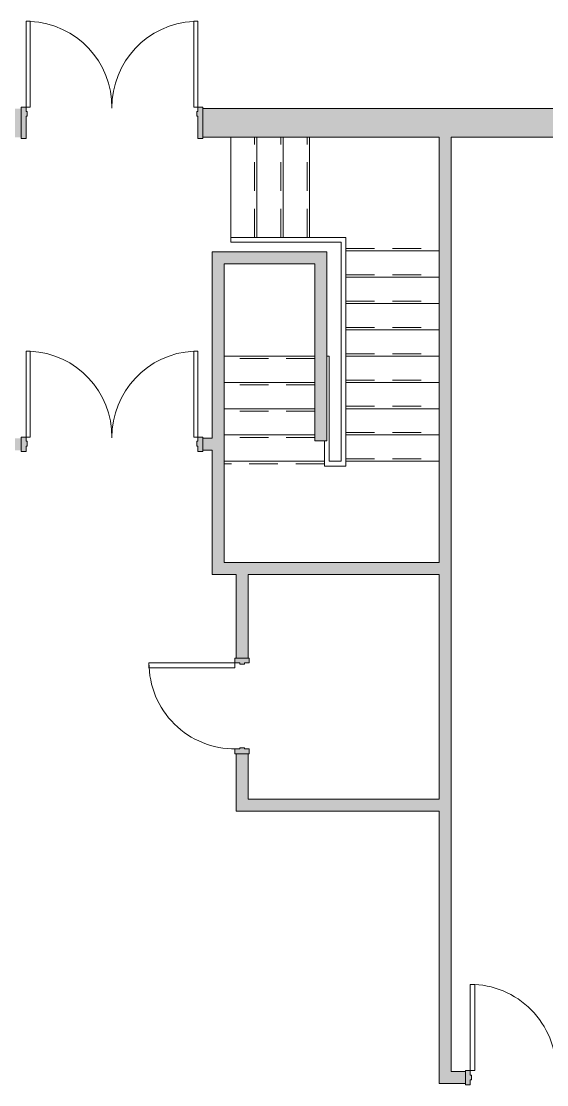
# Model space of a CAD drawing. Header units: inches. Extents: x 75 to 1272, y -971 to -4.
# Drawn here: x 679 to 899.1, y -448.7 to -3.7 of the extents above; entities that cross this region are included whole.
import ezdxf

# ---------------------------------------------------------------- set-up
doc = ezdxf.new("R2010")
doc.units = ezdxf.units.IN
doc.header["$MEASUREMENT"] = 0
doc.linetypes.add('Overhead', pattern=[19.5, 12, -7.5])
for name, color, linetype, lineweight in [('A-DOOR', 31, 'Continuous', 9), ('A-DOOR-FRAM', 31, 'Continuous', 9), ('A-WALL', 113, 'Continuous', 9), ('A-WALL-PATT', 111, 'Continuous', 9), ('I-WALL', 2, 'Continuous', 9), ('S-STRS', 31, 'Continuous', 9)]:
    doc.layers.add(name, color=color, linetype=linetype, lineweight=lineweight)

# ---------------------------------------------------------------- blocks, each defined once
blk = doc.blocks.new('Door-Single_CE_ - WD Door-2_ WD Frame-5155744-LEVEL 1')
at = {"layer": 'A-DOOR-FRAM'}
h = blk.add_hatch(color=253, dxfattribs=at)
h.paths.add_polyline_path([(-18, 3), (-20, 3), (-20, -3), (-18, -3), (-18, -1), (-17.5, -1), (-17.5, 1), (-18, 1)])
h.paths.add_polyline_path([(18, 3), (18, 1), (17.5, 1), (17.5, -1), (18, -1), (18, -3), (20, -3), (20, 3)])
at = {"layer": 'A-DOOR', "color": 8, "lineweight": 15}
for p, q in [((16, -39), (16, -3)), ((18, -3), (16, -3)), ((18, -3), (18, -39)), ((18, -39), (16, -39))]:
    blk.add_line(p, q, dxfattribs=at)
at = {"layer": 'A-DOOR', "color": 253}
blk.add_arc((18, -3), 36, 179.5, 270, dxfattribs=at)
blk.add_arc((18, -3), 36, 179.5, 270, dxfattribs=at)
blk.add_arc((18, -3), 36, 179.5, 270, dxfattribs=at)
blk.add_arc((18, -3), 36, 179.5, 270, dxfattribs=at)
at = {"layer": 'A-DOOR-FRAM', "color": 8, "lineweight": 15}
for p, q in [((-20, 3), (-18, 3)), ((-20, -3), (-20, 3)), ((-18, 3), (-18, 1)), ((-18, 1), (-17.5, 1)), ((-17.5, 1), (-17.5, -1)), ((17.5, 1), (18, 1)), ((17.5, -1), (17.5, 1)), ((18, 3), (20, 3)), ((18, 1), (18, 3)), ((20, 3), (20, -3)), ((-18, -3), (-20, -3)), ((-18, -1), (-18, -3)), ((-17.5, -1), (-18, -1)), ((18, -1), (17.5, -1)), ((18, -3), (18, -1)), ((20, -3), (18, -3))]:
    blk.add_line(p, q, dxfattribs=at)
blk = doc.blocks.new('Door-Single_CE_ - WD Door-2_ WD Frame-5155742-LEVEL 1')
at = {"layer": 'A-DOOR-FRAM'}
h = blk.add_hatch(color=253, dxfattribs=at)
h.paths.add_polyline_path([(-20, 3), (-20, -3), (-18, -3), (-18, -1), (-17.5, -1), (-17.5, 1), (-18, 1), (-18, 3)])
h.paths.add_polyline_path([(20, 3), (18, 3), (18, 1), (17.5, 1), (17.5, -1), (18, -1), (18, -3), (20, -3), (20, 1)])
at = {"layer": 'A-DOOR', "color": 8, "lineweight": 15}
for p, q in [((18, 39), (16, 39)), ((16, 39), (16, 3)), ((18, 3), (18, 39)), ((18, 3), (16, 3))]:
    blk.add_line(p, q, dxfattribs=at)
at = {"layer": 'A-DOOR', "color": 253}
blk.add_arc((18, 3), 36, 90, 180.5, dxfattribs=at)
blk.add_arc((18, 3), 36, 90, 180.5, dxfattribs=at)
blk.add_arc((18, 3), 36, 90, 180.5, dxfattribs=at)
blk.add_arc((18, 3), 36, 90, 180.5, dxfattribs=at)
at = {"layer": 'A-DOOR-FRAM', "color": 8, "lineweight": 15}
for p, q in [((-18, 3), (-20, 3)), ((-20, 3), (-20, -3)), ((-18, 1), (-18, 3)), ((-17.5, 1), (-18, 1)), ((-17.5, -1), (-17.5, 1)), ((18, 1), (17.5, 1)), ((17.5, 1), (17.5, -1)), ((20, 3), (18, 3)), ((18, 3), (18, 1)), ((20, -3), (20, 3)), ((-20, -3), (-18, -3)), ((-18, -3), (-18, -1)), ((-18, -1), (-17.5, -1)), ((17.5, -1), (18, -1)), ((18, -1), (18, -3)), ((18, -3), (20, -3))]:
    blk.add_line(p, q, dxfattribs=at)
blk = doc.blocks.new('Door-Double_CE_ - HM Door-2_ HM Frame-V3-LEVEL 1')
at = {"layer": 'A-DOOR-FRAM'}
h = blk.add_hatch(color=253, dxfattribs=at)
h.paths.add_polyline_path([(38, 3), (36, 3), (36, 1.25), (35.5, 1.25), (35.5, -0.75), (36, -0.75), (36, -3), (38, -3), (38, 1.25)])
h.paths.add_polyline_path([(-35.5, 1.25), (-36, 1.25), (-36, 3), (-38, 3), (-38, -3), (-36, -3), (-36, -0.75), (-35.5, -0.75)])
at = {"layer": 'A-DOOR', "color": 253}
for p, q in [((-34.25, 39), (-36, 39)), ((-36, 39), (-36, 3)), ((-34.25, 3), (-34.25, 39)), ((36, 39), (34.25, 39)), ((34.25, 39), (34.25, 3)), ((36, 3), (36, 39)), ((-36, 3), (-34.25, 3)), ((34.25, 3), (36, 3))]:
    blk.add_line(p, q, dxfattribs=at)
for centre, start, end in [((-36, 3), 359.5, 87.1966), ((36, 3), 92.79, 180.5)]:
    blk.add_arc(centre, 36, start, end, dxfattribs=at)
at = {"layer": 'A-DOOR-FRAM', "color": 8, "lineweight": 15}
for p, q in [((-36, 3), (-38, 3)), ((-38, 3), (-38, -3)), ((-36, 1.25), (-36, 3)), ((-35.5, 1.25), (-36, 1.25)), ((-35.5, -0.75), (-35.5, 1.25)), ((36, 1.25), (35.5, 1.25)), ((35.5, 1.25), (35.5, -0.75)), ((38, 3), (36, 3)), ((36, 3), (36, 1.25)), ((38, -3), (38, 3)), ((-38, -3), (-36, -3)), ((-36, -3), (-36, -0.75)), ((-36, -0.75), (-35.5, -0.75)), ((35.5, -0.75), (36, -0.75)), ((36, -0.75), (36, -3)), ((36, -3), (38, -3))]:
    blk.add_line(p, q, dxfattribs=at)
blk = doc.blocks.new('Door-Double_CE_ - HM Door-2_ HM Frame-V4-LEVEL 1')
at = {"layer": 'A-DOOR-FRAM'}
h = blk.add_hatch(color=253, dxfattribs=at)
h.paths.add_polyline_path([(-38, 2.75), (-38, -6.5), (-36, -6.5), (-36, 2.75), (-35.5, 2.75), (-35.5, 4.75), (-36, 4.75), (-36, 6.5), (-38, 6.5), (-38, 4.75)])
h.paths.add_polyline_path([(35.5, 4.75), (35.5, 2.75), (36, 2.75), (36, -6.5), (38, -6.5), (38, 6.5), (36, 6.5), (36, 4.75)])
at = {"layer": 'A-DOOR', "color": 253}
for p, q in [((-34.25, 42.5), (-36, 42.5)), ((-36, 42.5), (-36, 6.5)), ((-34.25, 6.5), (-34.25, 42.5)), ((36, 42.5), (34.25, 42.5)), ((34.25, 42.5), (34.25, 6.5)), ((36, 6.5), (36, 42.5)), ((-36, 6.5), (-34.25, 6.5)), ((34.25, 6.5), (36, 6.5))]:
    blk.add_line(p, q, dxfattribs=at)
for centre, start, end in [((-36, 6.5), 359.5, 87.1966), ((36, 6.5), 92.79, 180.5)]:
    blk.add_arc(centre, 36, start, end, dxfattribs=at)
at = {"layer": 'A-DOOR-FRAM', "color": 8, "lineweight": 15}
for p, q in [((-36, 6.5), (-38, 6.5)), ((-38, 6.5), (-38, -6.5)), ((-36, 4.75), (-36, 6.5)), ((-35.5, 4.75), (-36, 4.75)), ((-35.5, 2.75), (-35.5, 4.75)), ((36, 4.75), (35.5, 4.75)), ((35.5, 4.75), (35.5, 2.75)), ((38, 6.5), (36, 6.5)), ((36, 6.5), (36, 4.75)), ((38, -6.5), (38, 6.5)), ((-36, -6.5), (-36, 2.75)), ((-36, 2.75), (-35.5, 2.75)), ((35.5, 2.75), (36, 2.75)), ((36, 2.75), (36, -6.5)), ((-38, -6.5), (-36, -6.5)), ((36, -6.5), (38, -6.5))]:
    blk.add_line(p, q, dxfattribs=at)

msp = doc.modelspace()

# ---------------------------------------------------------------- hatches: boundary and pattern name
at = {"layer": 'A-WALL-PATT'}
h = msp.add_hatch(color=253, dxfattribs=at)
h.paths.add_polyline_path([(123.01, -52.17), (211.01, -52.17), (211.01, -40.17), (123.01, -40.17)])
h.paths.add_polyline_path([(267.01, -52.17), (450.01, -52.17), (450.01, -40.17), (267.01, -40.17)])
h.paths.add_polyline_path([(506.01, -52.17), (679.01, -52.17), (679.01, -40.17), (506.01, -40.17)])
h.paths.add_polyline_path([(755.01, -52.17), (941.01, -52.17), (941.01, -40.17), (755.01, -40.17)])
h.paths.add_polyline_path([(997.01, -52.17), (1116.01, -52.17), (1116.01, -40.17), (997.01, -40.17)])
h.paths.add_polyline_path([(1172.01, -52.17), (1235.01, -52.17), (1235.01, -40.17), (1172.01, -40.17)])
for points in [[(859.01, -448.17), (859.01, -52.17), (854.01, -52.17), (854.01, -448.17)], [(764.01, -230.17), (764.01, -100.17), (759.01, -100.17), (759.01, -230.17)], [(807.01, -105.17), (807.01, -100.17), (764.01, -100.17), (764.01, -105.17), (802.01, -105.17)], [(807.01, -179.17), (807.01, -105.17), (802.01, -105.17), (802.01, -179.17)], [(854.01, -235.17), (854.01, -230.17), (759.01, -230.17), (759.01, -235.17), (837.6, -235.17)], [(854.01, -334.17), (854.01, -329.17), (769.01, -329.17), (769.01, -334.17), (837.6, -334.17)]]:
    msp.add_hatch(color=253, dxfattribs=at).paths.add_polyline_path(points)
h = msp.add_hatch(color=253, dxfattribs=at)
h.paths.add_polyline_path([(759.01, -183.17), (759.01, -178.17), (755.01, -178.17), (755.01, -183.17), (755.31, -183.17)])
h.paths.add_polyline_path([(679.01, -183.17), (679.01, -178.17), (675.01, -178.17), (675.01, -183.17)])
h = msp.add_hatch(color=253, dxfattribs=at)
h.paths.add_polyline_path([(774.01, -329.17), (774.01, -310.17), (769.01, -310.17), (769.01, -329.17)])
h.paths.add_polyline_path([(774.01, -270.17), (774.01, -235.17), (769.01, -235.17), (769.01, -270.17)])
h = msp.add_hatch(color=253, dxfattribs=at)
h.paths.add_polyline_path([(1125.01, -448.17), (1125.01, -443.17), (905.01, -443.17), (905.01, -448.17), (1084.48, -448.17)])
h.paths.add_polyline_path([(865.01, -448.17), (865.01, -443.17), (859.01, -443.17), (859.01, -448.17)])

# ---------------------------------------------------------------- linework, layer by layer
at = {"layer": 'A-WALL', "color": 8, "lineweight": 15}
for p, q in [((941.01, -40.17), (755.01, -40.17)), ((755.01, -40.17), (755.01, -52.17)), ((755.01, -52.17), (854.01, -52.17)), ((859.01, -52.17), (941.01, -52.17))]:
    msp.add_line(p, q, dxfattribs=at)
at = {"layer": 'I-WALL', "color": 8, "lineweight": 15}
for p, q in [((854.01, -52.17), (854.01, -230.17)), ((859.01, -443.17), (859.01, -52.17)), ((759.01, -100.17), (759.01, -178.17)), ((807.01, -100.17), (759.01, -100.17)), ((807.01, -179.17), (807.01, -100.17)), ((764.01, -230.17), (764.01, -105.17)), ((764.01, -105.17), (802.01, -105.17)), ((802.01, -105.17), (802.01, -179.17)), ((759.01, -178.17), (755.01, -178.17)), ((755.01, -178.17), (755.01, -183.17)), ((802.01, -179.17), (807.01, -179.17)), ((755.01, -183.17), (759.01, -183.17)), ((759.01, -183.17), (759.01, -235.17)), ((854.01, -230.17), (764.01, -230.17)), ((759.01, -235.17), (769.01, -235.17)), ((769.01, -235.17), (769.01, -270.17)), ((774.01, -235.17), (854.01, -235.17)), ((774.01, -270.17), (774.01, -235.17)), ((854.01, -235.17), (854.01, -329.17)), ((769.01, -270.17), (774.01, -270.17)), ((774.01, -310.17), (769.01, -310.17)), ((769.01, -310.17), (769.01, -334.17)), ((774.01, -329.17), (774.01, -310.17)), ((854.01, -329.17), (774.01, -329.17)), ((769.01, -334.17), (854.01, -334.17)), ((854.01, -334.17), (854.01, -448.17)), ((865.01, -443.17), (859.01, -443.17)), ((865.01, -448.17), (865.01, -443.17)), ((854.01, -448.17), (865.01, -448.17))]:
    msp.add_line(p, q, dxfattribs=at)
at = {"layer": 'S-STRS', "color": 254}
for p, q in [((766.74, -94.17), (766.74, -52.17)), ((777.74, -94.17), (777.74, -52.17)), ((788.74, -94.17), (788.74, -52.17)), ((799.74, -94.17), (799.74, -52.17)), ((766.74, -94.17), (766.74, -96.17)), ((777.74, -94.17), (766.74, -94.17)), ((808.33, -96.17), (766.74, -96.17)), ((788.74, -94.17), (777.74, -94.17)), ((799.74, -94.17), (788.74, -94.17)), ((808.33, -94.17), (799.74, -94.17)), ((808.33, -94.17), (815.01, -94.17)), ((808.33, -96.17), (813.01, -96.17)), ((813.01, -96.17), (813.01, -97.37)), ((813.01, -187.79), (813.01, -97.37)), ((815.01, -94.17), (815.01, -97.37)), ((815.01, -99.79), (815.01, -97.37)), ((815.01, -110.79), (815.01, -99.79)), ((815.01, -99.79), (854.01, -99.79)), ((815.01, -121.79), (815.01, -110.79)), ((815.01, -110.79), (854.01, -110.79)), ((815.01, -132.79), (815.01, -121.79)), ((815.01, -121.79), (854.01, -121.79)), ((815.01, -143.79), (815.01, -132.79)), ((815.01, -132.79), (854.01, -132.79)), ((802.01, -143.79), (764.01, -143.79)), ((808.01, -143.79), (807.01, -143.79)), ((808.01, -143.79), (808.01, -187.79)), ((815.01, -154.79), (815.01, -143.79)), ((815.01, -143.79), (854.01, -143.79)), ((802.01, -154.79), (764.01, -154.79)), ((815.01, -165.79), (815.01, -154.79)), ((815.01, -154.79), (854.01, -154.79)), ((802.01, -165.79), (764.01, -165.79)), ((815.01, -176.79), (815.01, -165.79)), ((815.01, -165.79), (854.01, -165.79)), ((802.01, -176.79), (764.01, -176.79)), ((815.01, -187.79), (815.01, -176.79)), ((815.01, -176.79), (854.01, -176.79)), ((806.01, -179.17), (806.01, -187.79)), ((806.01, -187.79), (764.01, -187.79)), ((806.01, -187.79), (806.01, -189.79)), ((813.01, -189.79), (806.01, -189.79)), ((813.01, -187.79), (808.01, -187.79)), ((813.01, -189.79), (815.01, -189.79)), ((815.01, -189.79), (815.01, -187.79)), ((815.01, -187.79), (854.01, -187.79))]:
    msp.add_line(p, q, dxfattribs=at)
at = {"layer": 'S-STRS', "color": 254, "linetype": 'Overhead'}
for p, q in [((776.74, -94.17), (776.74, -52.17)), ((787.74, -94.17), (787.74, -52.17)), ((798.74, -94.17), (798.74, -52.17)), ((815.01, -98.79), (854.01, -98.79)), ((815.01, -109.79), (854.01, -109.79)), ((815.01, -120.79), (854.01, -120.79)), ((815.01, -131.79), (854.01, -131.79)), ((802.01, -144.79), (764.01, -144.79)), ((815.01, -142.79), (854.01, -142.79)), ((815.01, -153.79), (854.01, -153.79)), ((802.01, -155.79), (764.01, -155.79)), ((802.01, -166.79), (764.01, -166.79)), ((815.01, -164.79), (854.01, -164.79)), ((802.01, -177.79), (764.01, -177.79)), ((815.01, -175.79), (854.01, -175.79)), ((815.01, -186.79), (854.01, -186.79)), ((806.01, -188.79), (764.01, -188.79))]:
    msp.add_line(p, q, dxfattribs=at)

# ---------------------------------------------------------------- block references
at = {"layer": 'A-DOOR', "color": 253}
for name, p in [('Door-Double_CE_ - HM Door-2_ HM Frame-V4-LEVEL 1', (717.01, -46.17)), ('Door-Double_CE_ - HM Door-2_ HM Frame-V3-LEVEL 1', (717.01, -180.67))]:
    msp.add_blockref(name, p, dxfattribs=at)
for name, p, rotation in [('Door-Single_CE_ - WD Door-2_ WD Frame-5155742-LEVEL 1', (771.51, -290.17), 89.9999999999996), ('Door-Single_CE_ - WD Door-2_ WD Frame-5155744-LEVEL 1', (885.01, -445.67), 180)]:
    msp.add_blockref(name, p, dxfattribs=dict(at, rotation=rotation))

doc.saveas('drawing.dxf')
